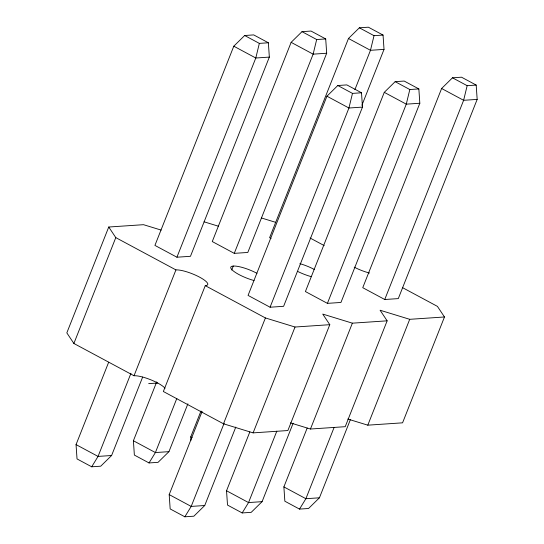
<?xml version="1.0" encoding="UTF-8"?>
<svg xmlns="http://www.w3.org/2000/svg" width="544" height="544" viewBox="0 0 544 544"><rect width="100%" height="100%" fill="white"/><g stroke="black" fill="none" stroke-linecap="round" stroke-linejoin="round"><path stroke-width="0.82" d="M268.369 42.779L259.338 43.384L255.796 58.011L176.922 257.21L154.924 245.398L233.791 46.199L244.671 35.51L253.701 34.904L268.369 42.779L269.341 57.1L190.468 256.306L176.922 257.21M325.706 38.93L316.676 39.535L313.14 54.155L234.267 253.361L212.269 241.55L291.135 42.344L302.008 31.661L311.039 31.056L325.706 38.93L326.686 53.244L247.812 252.45L234.267 253.361M361.508 92.779L352.478 93.391L348.935 108.011L270.069 307.217L248.064 295.406L326.937 96.2L337.81 85.517L346.841 84.905L361.508 92.779L362.481 107.1L283.614 306.306L270.069 307.217M361.896 105.298L384.023 49.395L383.051 35.074L374.02 35.68L370.478 50.306L354.892 89.672M418.853 88.93L409.822 89.536L406.28 104.156L327.406 303.362L305.408 291.55L384.275 92.344L395.155 81.661L404.185 81.056L418.853 88.93L419.825 103.251L340.952 302.45L327.406 303.362M476.19 85.075L467.16 85.68L463.624 100.307L384.751 299.506L362.753 287.694L441.619 88.495L452.492 77.806L461.523 77.2L476.19 85.075L477.17 99.396L398.296 298.602L384.751 299.506M161.126 230.085L143.507 224.686L108.746 227.018L66.83 332.874L73.882 343.475L134.021 375.754A18.448 4.338 21.6 0 1 150.674 379.753A18.448 4.338 21.6 0 1 165.036 388.232M73.882 343.475L115.79 237.619L108.746 227.018M142.657 377.06L111.602 455.505L100.728 466.194L91.698 466.8L77.03 458.925L76.051 444.604L108.664 362.236M130.975 373.266L98.056 456.416L91.698 466.8M134.021 375.754L175.93 269.906L115.79 237.619M187.891 403.804L168.946 451.656L158.066 462.339L149.036 462.944L134.368 455.07L133.396 440.749L156.692 381.915M175.93 269.906A18.448 4.338 21.6 0 1 199.628 277.175A18.448 4.338 21.6 0 1 205.265 285.654L163.356 391.503L223.489 423.79L253.116 432.874L287.878 430.542L329.793 324.686L322.742 314.085L352.369 323.17L387.138 320.831L345.222 426.686L310.454 429.026L290.442 422.885M176.827 398.432L155.4 452.56L149.036 462.944M231.71 270.001L233.274 266.05M190.971 440.266L190.74 436.9L200.988 411.012M383.051 35.074L368.383 27.2L359.353 27.805L348.48 38.495L269.606 237.694L271.075 238.483M235.797 427.06L204.741 505.505L193.868 516.195L184.838 516.8L170.17 508.926L169.191 494.605L202.116 411.454M223.489 423.79L265.404 317.941L205.265 285.654M224.121 423.266L191.196 506.416L184.838 516.8M293.141 423.212L262.086 501.656L251.212 512.339L242.182 512.944L227.514 505.07L226.535 490.756L249.832 431.922M253.116 432.874L295.025 327.026L329.793 324.686M276.801 431.181L248.54 502.568L242.182 512.944M350.486 419.356L319.43 497.801L308.55 508.49L299.52 509.096L284.852 501.221L283.88 486.9L307.176 428.067M310.454 429.026L352.369 323.17M334.145 427.326L305.884 498.712L299.52 509.096M367.798 425.17L409.714 319.314L444.475 316.982L402.567 422.831L367.798 425.17L347.786 419.03M269.341 57.1L255.796 58.011L233.791 46.199M326.686 53.244L313.14 54.155L291.135 42.344M384.023 49.395L370.478 50.306L348.48 38.495M362.481 107.1L348.935 108.011L326.937 96.2M419.825 103.251L406.28 104.156L384.275 92.344M477.17 99.396L463.624 100.307L441.619 88.495M148.689 383.629L157.719 383.024M111.602 455.505L98.056 456.416L76.051 444.604M168.946 451.656L155.4 452.56L133.396 440.749M204.741 505.505L191.196 506.416L169.191 494.605M262.086 501.656L248.54 502.568L226.535 490.756M319.43 497.801L305.884 498.712L283.88 486.9M261.399 217.96L275.808 222.38M204.054 221.809L218.464 226.229M409.714 319.314L380.086 310.23L387.138 320.831M265.404 317.941L295.025 327.026M359.353 27.805L374.02 35.68M452.492 77.806L467.16 85.68M302.008 31.661L316.676 39.535M395.155 81.661L409.822 89.536M244.671 35.51L259.338 43.384M337.81 85.517L352.478 93.391M310.094 238.02L324.197 245.589M402.533 287.647L437.43 306.381L444.475 316.982M190.74 436.9L192.209 437.689M311.42 276.692A18.448 4.338 21.6 0 1 297.561 271.361M299.853 263.65A18.448 4.338 21.6 0 1 314.31 269.464M369.464 273.02A18.448 4.338 21.6 0 1 354.239 267.165M254.075 280.541A18.448 4.338 21.6 0 1 230.792 267.131A18.448 4.338 21.6 0 1 256.972 273.319"/></g></svg>
